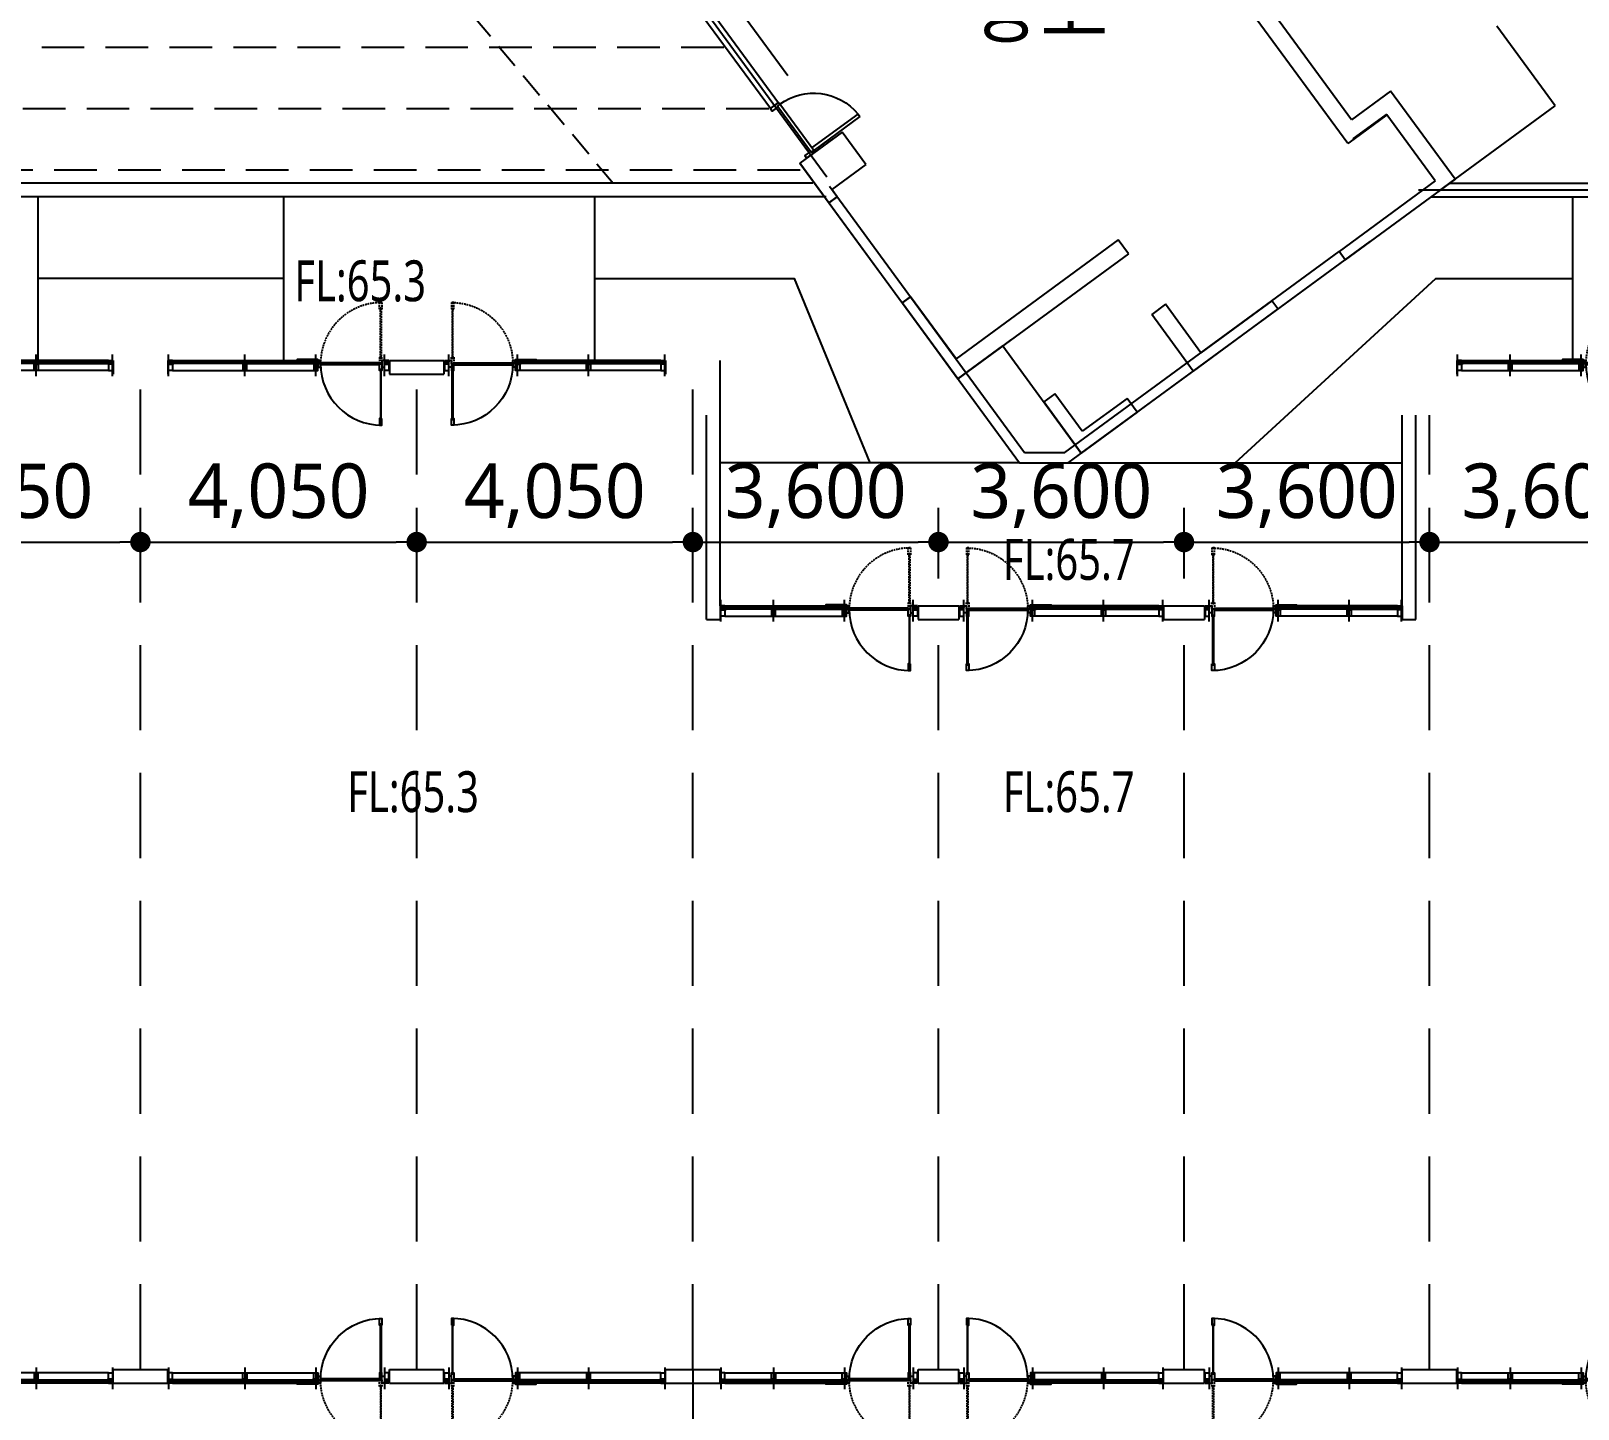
# Model space of a CAD drawing. Header units: millimetres. Extents: x 75184266 to 76346726, y -35077925 to -33679385.
# Drawn here: x 75321279 to 75343961, y -35000142 to -34979929 of the extents above; entities that cross this region are included whole.
import ezdxf
from ezdxf.enums import TextEntityAlignment as Align

# ---------------------------------------------------------------- set-up
doc = ezdxf.new("R2010")
doc.units = ezdxf.units.MM
doc.header["$LTSCALE"] = 50
doc.header["$MEASUREMENT"] = 0
doc.header["$PDMODE"] = 1
doc.header["$PDSIZE"] = -3
for name, pattern in [('XR-1F-PLAN$0$CEN', [62, 60, -1, 0, -1]), ('XR-1F-PLAN$0$HIDDEN', [0.375, 0.25, -0.125]), ('XR-지하3층$0$H', [1.3, 0.8, -0.5]), ('XR-지하3층$0$HIDDEN', [0.375, 0.25, -0.125])]:
    doc.linetypes.add(name, pattern=pattern)
doc.layers.get('0').update_dxf_attribs({"linetype": 'CONTINUOUS'})
doc.layers.get('Defpoints').update_dxf_attribs({"color": 51, "linetype": 'CONTINUOUS'})
for name, color, linetype in [('AA-MKXS', 3, 'CONTINUOUS'), ('XR-1F-PLAN$0$A-CEN02', 27, 'XR-1F-PLAN$0$CEN'), ('XR-1F-PLAN$0$A-DOR-FRAME', 7, 'CONTINUOUS'), ('XR-1F-PLAN$0$A-DOR-GL', 142, 'CONTINUOUS'), ('XR-1F-PLAN$0$A-DOR-HID', 9, 'XR-1F-PLAN$0$HIDDEN'), ('XR-1F-PLAN$0$A-DOR-TRACE', 8, 'CONTINUOUS'), ('XR-1F-PLAN$0$A-FRAME', 1, 'CONTINUOUS'), ('XR-1F-PLAN$0$A-HDCP7', 7, 'CONTINUOUS'), ('XR-1F-PLAN$0$A-WIN-ELE8', 8, 'CONTINUOUS'), ('XR-B1$0$00_블럭계획고', 7, 'CONTINUOUS'), ('XR-지하3층$0$1712-PL$0$DOOR', 4, 'CONTINUOUS')]:
    doc.layers.add(name, color=color, linetype=linetype)
doc.layers.add('건축', color=8, linetype='CONTINUOUS', plot=False)
doc.styles.add('HY각헤드라인M', font='malgun.ttf')
doc.styles.add('XR-B1$0$HY각헤드라인M', font='malgun.ttf')
doc.styles.add('XR-지하3층$0$SIM', font='simplex.shx')
doc.styles.add('XR-지하3층$0$맑은고딕', font='malgun.ttf')
doc.dimstyles.new('XR-지하3층$0$NDIM', dxfattribs={"dimtxt": 3, "dimasz": 1, "dimexe": 2, "dimexo": 5, "dimgap": 1, "dimtad": 1, "dimdec": 0, "dimrnd": 0.25, "dimdsep": 46, "dimlunit": 6, "dimtxsty": 'XR-지하3층$0$SIM', "dimblk": 'XR-지하3층$0$DIMDOT', "dimcen": 5, "dimclrd": 2, "dimclre": 2, "dimclrt": 6, "dimadec": 0, "dimazin": 0, "dimtfac": 1, "dimtdec": 0, "dimtix": 1, "dimtmove": 2, "dimatfit": 1, "dimldrblk": 'XR-지하3층$0$DIMDOT', "dimfxl": 1.5, "dimtolj": 1, "dimtzin": 0, "dimarcsym": 0})

# ---------------------------------------------------------------- blocks, each defined once
blk = doc.blocks.new('XR-지하3층$0$_Dot')
at = {"color": 0, "lineweight": -2}
blk.add_line((-0.5, 0), (-1, 0), dxfattribs=at)
at = {"color": 0, "const_width": 0.5}
blk.add_lwpolyline([(-0.25, 0, 1), (0.25, 0, 1)], format="xyb", close=True, dxfattribs=at)
blk = doc.blocks.new('*D141')
at = {"layer": 'Defpoints', "color": 0, "ltscale": 0.01, "transparency": 16777216}
for p in [(75322884, -34987426), (75318834, -34988158), (75322884, -34988158)]:
    blk.add_point(p, dxfattribs=at)
at = {"layer": '건축', "color": 0, "linetype": 'ByBlock', "lineweight": -2, "ltscale": 0.01}
blk.add_line((75318834, -34987958), (75318834, -34986926), dxfattribs=at)
at = {"layer": '건축', "color": 0, "lineweight": -2, "ltscale": 0.01}
for p, q in [((75322884, -34987958), (75322884, -34986926)), ((75319134, -34987426), (75322584, -34987426))]:
    blk.add_line(p, q, dxfattribs=at)
at = {"layer": '건축', "color": 0, "lineweight": -2, "ltscale": 0.01, "xscale": 300, "yscale": 300, "zscale": 300}
for p, rotation in [((75318834, -34987426), 179.9999077924462), ((75322884, -34987426), 359.9999077924462)]:
    blk.add_blockref('XR-지하3층$0$_Dot', p, dxfattribs=dict(at, rotation=rotation))
at = {"layer": '건축', "color": 6, "ltscale": 0.01, "insert": (75320859, -34986746), "char_height": 800, "attachment_point": 5, "rotation": 359.9999, "style": 'XR-지하3층$0$맑은고딕'}
blk.add_mtext('\\A1;4,050', dxfattribs=at)
blk = doc.blocks.new('XR-지하3층$0$DIMDOT')
blk.add_line((-2, 0), (2, 0))
at = {"color": 3}
for radius in [0.6, 0.28]:
    blk.add_circle((0, 0), radius, dxfattribs=at)
blk = doc.blocks.new('*D159')
at = {"layer": 'Defpoints', "color": 0, "ltscale": 0.01, "transparency": 16777216}
for p in [(75330984, -34987426), (75326934, -34988159), (75330984, -34988159)]:
    blk.add_point(p, dxfattribs=at)
at = {"layer": '건축', "color": 0, "linetype": 'ByBlock', "lineweight": -2, "ltscale": 0.01}
blk.add_line((75326934, -34987959), (75326934, -34986926), dxfattribs=at)
at = {"layer": '건축', "color": 0, "lineweight": -2, "ltscale": 0.01}
for p, q in [((75330984, -34987959), (75330984, -34986926)), ((75327234, -34987426), (75330684, -34987426))]:
    blk.add_line(p, q, dxfattribs=at)
at = {"layer": '건축', "color": 0, "lineweight": -2, "ltscale": 0.01, "xscale": 300, "yscale": 300, "zscale": 300}
for p, rotation in [((75326934, -34987426), 179.9999077924462), ((75330984, -34987426), 359.9999077924462)]:
    blk.add_blockref('XR-지하3층$0$_Dot', p, dxfattribs=dict(at, rotation=rotation))
at = {"layer": '건축', "color": 6, "ltscale": 0.01, "insert": (75328959, -34986746), "char_height": 800, "attachment_point": 5, "rotation": 359.9999, "style": 'XR-지하3층$0$맑은고딕'}
blk.add_mtext('\\A1;4,050', dxfattribs=at)
blk = doc.blocks.new('*D160')
at = {"layer": 'Defpoints', "color": 0, "ltscale": 0.01, "transparency": 16777216}
for p in [(75326934, -34987426), (75322884, -34988159), (75326934, -34988159)]:
    blk.add_point(p, dxfattribs=at)
at = {"layer": '건축', "color": 0, "linetype": 'ByBlock', "lineweight": -2, "ltscale": 0.01}
blk.add_line((75322884, -34987959), (75322884, -34986926), dxfattribs=at)
at = {"layer": '건축', "color": 0, "lineweight": -2, "ltscale": 0.01}
for p, q in [((75326934, -34987959), (75326934, -34986926)), ((75323184, -34987426), (75326634, -34987426))]:
    blk.add_line(p, q, dxfattribs=at)
at = {"layer": '건축', "color": 0, "lineweight": -2, "ltscale": 0.01, "xscale": 300, "yscale": 300, "zscale": 300}
for p, rotation in [((75322884, -34987426), 179.9999077924462), ((75326934, -34987426), 359.9999077924462)]:
    blk.add_blockref('XR-지하3층$0$_Dot', p, dxfattribs=dict(at, rotation=rotation))
at = {"layer": '건축', "color": 6, "ltscale": 0.01, "insert": (75324909, -34986746), "char_height": 800, "attachment_point": 5, "rotation": 359.9999, "style": 'XR-지하3층$0$맑은고딕'}
blk.add_mtext('\\A1;4,050', dxfattribs=at)
blk = doc.blocks.new('*D161')
at = {"layer": 'Defpoints', "color": 0, "ltscale": 0.01, "transparency": 16777216}
for p in [(75338184, -34987426), (75334584, -34988159), (75338184, -34988159)]:
    blk.add_point(p, dxfattribs=at)
at = {"layer": '건축', "color": 0, "linetype": 'ByBlock', "lineweight": -2, "ltscale": 0.01}
blk.add_line((75334584, -34987959), (75334584, -34986926), dxfattribs=at)
at = {"layer": '건축', "color": 0, "lineweight": -2, "ltscale": 0.01}
for p, q in [((75338184, -34987959), (75338184, -34986926)), ((75334884, -34987426), (75337884, -34987426))]:
    blk.add_line(p, q, dxfattribs=at)
at = {"layer": '건축', "color": 0, "lineweight": -2, "ltscale": 0.01, "xscale": 300, "yscale": 300, "zscale": 300}
for p, rotation in [((75334584, -34987426), 179.9999077924462), ((75338184, -34987426), 359.9999077924462)]:
    blk.add_blockref('XR-지하3층$0$_Dot', p, dxfattribs=dict(at, rotation=rotation))
at = {"layer": '건축', "color": 6, "ltscale": 0.01, "insert": (75336384, -34986746), "char_height": 800, "attachment_point": 5, "rotation": 359.9999, "style": 'XR-지하3층$0$맑은고딕'}
blk.add_mtext('\\A1;3,600', dxfattribs=at)
blk = doc.blocks.new('*D162')
at = {"layer": 'Defpoints', "color": 0, "ltscale": 0.01, "transparency": 16777216}
for p in [(75334584, -34987426), (75330984, -34988159), (75334584, -34988159)]:
    blk.add_point(p, dxfattribs=at)
at = {"layer": '건축', "color": 0, "linetype": 'ByBlock', "lineweight": -2, "ltscale": 0.01}
blk.add_line((75330984, -34987959), (75330984, -34986926), dxfattribs=at)
at = {"layer": '건축', "color": 0, "lineweight": -2, "ltscale": 0.01}
for p, q in [((75334584, -34987959), (75334584, -34986926)), ((75331284, -34987426), (75334284, -34987426))]:
    blk.add_line(p, q, dxfattribs=at)
at = {"layer": '건축', "color": 0, "lineweight": -2, "ltscale": 0.01, "xscale": 300, "yscale": 300, "zscale": 300}
for p, rotation in [((75330984, -34987426), 179.9999077924462), ((75334584, -34987426), 359.9999077924462)]:
    blk.add_blockref('XR-지하3층$0$_Dot', p, dxfattribs=dict(at, rotation=rotation))
at = {"layer": '건축', "color": 6, "ltscale": 0.01, "insert": (75332784, -34986746), "char_height": 800, "attachment_point": 5, "rotation": 359.9999, "style": 'XR-지하3층$0$맑은고딕'}
blk.add_mtext('\\A1;3,600', dxfattribs=at)
blk = doc.blocks.new('*D163')
at = {"layer": 'Defpoints', "color": 0, "ltscale": 0.01, "transparency": 16777216}
for p in [(75341784, -34987426), (75338184, -34988159), (75341784, -34988159)]:
    blk.add_point(p, dxfattribs=at)
at = {"layer": '건축', "color": 0, "linetype": 'ByBlock', "lineweight": -2, "ltscale": 0.01}
blk.add_line((75338184, -34987959), (75338184, -34986926), dxfattribs=at)
at = {"layer": '건축', "color": 0, "lineweight": -2, "ltscale": 0.01}
for p, q in [((75341784, -34987959), (75341784, -34986926)), ((75338484, -34987426), (75341484, -34987426))]:
    blk.add_line(p, q, dxfattribs=at)
at = {"layer": '건축', "color": 0, "lineweight": -2, "ltscale": 0.01, "xscale": 300, "yscale": 300, "zscale": 300}
for p, rotation in [((75338184, -34987426), 179.9999077924462), ((75341784, -34987426), 359.9999077924462)]:
    blk.add_blockref('XR-지하3층$0$_Dot', p, dxfattribs=dict(at, rotation=rotation))
at = {"layer": '건축', "color": 6, "ltscale": 0.01, "insert": (75339984, -34986746), "char_height": 800, "attachment_point": 5, "rotation": 359.9999, "style": 'XR-지하3층$0$맑은고딕'}
blk.add_mtext('\\A1;3,600', dxfattribs=at)
blk = doc.blocks.new('*D164')
at = {"layer": 'Defpoints', "color": 0, "ltscale": 0.01, "transparency": 16777216}
for p in [(75345384, -34987426), (75341784, -34988159), (75345384, -34988159)]:
    blk.add_point(p, dxfattribs=at)
at = {"layer": '건축', "color": 0, "linetype": 'ByBlock', "lineweight": -2, "ltscale": 0.01}
blk.add_line((75341784, -34987959), (75341784, -34986926), dxfattribs=at)
at = {"layer": '건축', "color": 0, "lineweight": -2, "ltscale": 0.01}
for p, q in [((75345384, -34987959), (75345384, -34986926)), ((75342084, -34987426), (75345084, -34987426))]:
    blk.add_line(p, q, dxfattribs=at)
at = {"layer": '건축', "color": 0, "lineweight": -2, "ltscale": 0.01, "xscale": 300, "yscale": 300, "zscale": 300}
for p, rotation in [((75341784, -34987426), 179.9999077924462), ((75345384, -34987426), 359.9999077924462)]:
    blk.add_blockref('XR-지하3층$0$_Dot', p, dxfattribs=dict(at, rotation=rotation))
at = {"layer": '건축', "color": 6, "ltscale": 0.01, "insert": (75343584, -34986746), "char_height": 800, "attachment_point": 5, "rotation": 359.9999, "style": 'XR-지하3층$0$맑은고딕'}
blk.add_mtext('\\A1;3,600', dxfattribs=at)
blk = doc.blocks.new('XR-지하3층$0$1712-PL$0$FSD1000')
at = {"layer": 'XR-지하3층$0$1712-PL$0$DOOR', "color": 9}
for p, q in [((25, -101, 0), (865, -101, 0)), ((40, -146, 0), (850, -146, 0))]:
    blk.add_line(p, q, dxfattribs=at)
at = {"layer": 'XR-지하3층$0$1712-PL$0$DOOR', "elevation": 0}
for points in [[(25, 739), (25, -101), (70, -101), (70, 739)], [(-5, -251), (-5, -101), (25, -101), (25, -146), (40, -146), (40, -251)], [(895, -251), (895, -101), (865, -101), (865, -146), (850, -146), (850, -251)]]:
    blk.add_lwpolyline(points, close=True, dxfattribs=at)
at = {"layer": 'XR-지하3층$0$1712-PL$0$DOOR', "color": 9}
blk.add_arc((25, -101, 0), 840, 360, 86.9291, dxfattribs=at)
blk = doc.blocks.new('XR-1F-PLAN$0$A$C10B20476')
at = {"layer": 'Defpoints'}
for p, q in [((134, 35), (110, 35)), ((110, 35), (110, 0)), ((134, 35), (134, 0))]:
    blk.add_line(p, q, dxfattribs=at)
at = {"layer": 'XR-1F-PLAN$0$A-CEN02', "linetype": 'Continuous'}
blk.add_line((318, 80), (0, 80), dxfattribs=at)
at = {"layer": 'XR-1F-PLAN$0$A-FRAME'}
for p, q in [((144, 80), (110, 80)), ((110, 56), (144, 56)), ((110, 43), (144, 43)), ((144, 20), (134, 20))]:
    blk.add_line(p, q, dxfattribs=at)
for points in [[(88, 20), (88, 80)], [(110, 35), (110, 80)], [(122, 48), (144, 48), (144, 20), (238, 20), (238, 80), (144, 80), (144, 51), (122, 51), (122, 48)]]:
    blk.add_lwpolyline(points, dxfattribs=at)
blk = doc.blocks.new('XR-1F-PLAN$0$A$C491451C1')
at = {"layer": 'Defpoints'}
for p, q in [((15, 208), (-20, 208)), ((15, 184), (-20, 184)), ((15, 184), (15, 208)), ((45, 208), (45, 184)), ((45, 208), (80, 208)), ((45, 184), (80, 184))]:
    blk.add_line(p, q, dxfattribs=at)
at = {"layer": 'XR-1F-PLAN$0$A-CEN02', "linetype": 'Continuous'}
blk.add_line((30, 0), (30, 318), dxfattribs=at)
at = {"layer": 'XR-1F-PLAN$0$A-FRAME'}
for p, q in [((0, 174), (0, 184)), ((24, 208), (24, 174)), ((37, 208), (37, 174)), ((60, 174), (60, 184))]:
    blk.add_line(p, q, dxfattribs=at)
for points in [[(0, 230), (60, 230)], [(29, 196), (29, 174), (0, 174), (0, 80), (60, 80), (60, 174), (32, 174), (32, 196), (29, 196)], [(15, 208), (45, 208)]]:
    blk.add_lwpolyline(points, dxfattribs=at)
blk = doc.blocks.new('XR-1F-PLAN$0$A$C7F517DA1')
at = {"layer": 'XR-1F-PLAN$0$A-DOR-FRAME', "ltscale": 0.5, "elevation": 0}
for points in [[(50, 1675), (60, 1675), (60, 1690), (75, 1690), (75, 1675), (85, 1675), (85, 1775), (50, 1775)], [(50, 925), (10, 925), (10, 825), (50, 825)], [(990, 925), (950, 925), (950, 825), (990, 825)]]:
    blk.add_lwpolyline(points, close=True, dxfattribs=at)
blk.add_lwpolyline([(50, 875), (50, 975), (60, 975), (60, 960), (75, 960), (75, 975), (85, 975), (85, 875), (50, 875)], dxfattribs=at)
at = {"layer": 'XR-1F-PLAN$0$A-DOR-GL', "elevation": 0}
blk.add_lwpolyline([(62, 962), (72, 962), (72, 1687), (62, 1687)], close=True, dxfattribs=at)
at = {"layer": 'XR-1F-PLAN$0$A-DOR-HID', "ltscale": 2, "elevation": 0}
blk.add_lwpolyline([(50, 875), (50, 775), (60, 775), (60, 790), (75, 790), (75, 775), (85, 775), (85, 875), (50, 875)], dxfattribs=at)
for points in [[(62, 788), (72, 788), (72, 63), (62, 63)], [(50, 75), (60, 75), (60, 60), (75, 60), (75, 75), (85, 75), (85, -25), (50, -25)]]:
    blk.add_lwpolyline(points, close=True, dxfattribs=at)
at = {"layer": 'XR-1F-PLAN$0$A-DOR-HID', "ltscale": 2}
blk.add_arc((50, 875, 0), 900, 270, 0, dxfattribs=at)
at = {"layer": 'XR-1F-PLAN$0$A-DOR-TRACE'}
blk.add_arc((50, 875, 0), 900, 0, 90, dxfattribs=at)
at = {"layer": 'XR-1F-PLAN$0$A-WIN-ELE8'}
for p, q in [((85, 890, 0), (950, 890, 0)), ((85, 860, 0), (950, 860, 0))]:
    blk.add_line(p, q, dxfattribs=at)
blk = doc.blocks.new('Showwindow-8.1')
at = {"layer": 'AA-MKXS', "ltscale": 0.5}
for p, q in [((-3650, -150, 0), (-3650, 50, 0)), ((-400, -150), (-400, 50)), ((-400, 50), (400, 50, 0)), ((400, -150, 0), (400, 50, 0)), ((3650, -150, 0), (3650, 50, 0)), ((-410, -150, 0), (-410, -128, 0)), ((-400, -150), (400, -150, 0))]:
    blk.add_line(p, q, dxfattribs=at)
at = {"layer": 'XR-1F-PLAN$0$A-DOR-GL'}
for points in [[(-3595, -104), (-3595, -128), (-2535, -128), (-2535, -104)], [(-1495, -104), (-1495, -128), (-2505, -128), (-2505, -104)], [(1495, -104), (1495, -128), (2505, -128), (2505, -104)], [(3595, -104), (3595, -128), (2535, -128), (2535, -104)]]:
    blk.add_lwpolyline(points, close=True, dxfattribs=at)
at = {"layer": 'XR-1F-PLAN$0$A-FRAME'}
for p, q in [((-3640, -150, 0), (-3640, -128, 0)), ((-3580, -150, 0), (-3580, -128, 0)), ((-2550, -150, 0), (-2550, -128, 0)), ((-2490, -150, 0), (-2490, -128, 0)), ((-470, -150, 0), (-470, -128, 0)), ((410, -150, 0), (410, -128, 0)), ((470, -150, 0), (470, -128, 0)), ((2490, -150, 0), (2490, -128, 0)), ((2550, -150, 0), (2550, -128, 0)), ((3580, -150, 0), (3580, -128, 0)), ((3640, -150, 0), (3640, -128, 0))]:
    blk.add_line(p, q, dxfattribs=at)
at = {"layer": 'XR-1F-PLAN$0$A-HDCP7'}
for points in [[(-1750, -150), (-1450, -150), (-1450, -165), (-1750, -165)], [(1750, -150), (1450, -150), (1450, -165), (1750, -165)]]:
    blk.add_lwpolyline(points, close=True, dxfattribs=at)
at = {"layer": 'XR-1F-PLAN$0$A-WIN-ELE8'}
for p, q in [((-3580, 0, 0), (-2550, 0)), ((-3580, -150, 0), (-1510, -150)), ((-2490, 0), (-1510, 0)), ((2490, 0), (1510, 0)), ((3580, -150, 0), (1510, -150)), ((3580, 0, 0), (2550, 0))]:
    blk.add_line(p, q, dxfattribs=at)
at = {"layer": 'XR-1F-PLAN$0$A-DOR-FRAME', "ltscale": 600, "extrusion": (0, 0, -1), "zscale": -1}
blk.add_blockref('XR-1F-PLAN$0$A$C7F517DA1', (460, -975, 0), dxfattribs=at)
at = {"layer": 'XR-1F-PLAN$0$A-DOR-FRAME', "ltscale": 600, "extrusion": (0, 0, -1), "xscale": -1, "zscale": -1}
blk.add_blockref('XR-1F-PLAN$0$A$C7F517DA1', (-460, -975, 0), dxfattribs=at)
at = {"layer": 'XR-1F-PLAN$0$A-FRAME', "rotation": 90}
blk.add_blockref('XR-1F-PLAN$0$A$C10B20476', (-3560, -238, 0), dxfattribs=at)
at = {"layer": 'XR-1F-PLAN$0$A-FRAME', "ltscale": 0.5, "extrusion": (0, 0, -1), "zscale": -1, "rotation": 180}
for p in [(2550, 80), (1510, 80)]:
    blk.add_blockref('XR-1F-PLAN$0$A$C491451C1', p, dxfattribs=at)
at = {"layer": 'XR-1F-PLAN$0$A-FRAME', "extrusion": (0, 0, -1), "xscale": -1, "zscale": -1, "rotation": 270}
blk.add_blockref('XR-1F-PLAN$0$A$C10B20476', (390, -238), dxfattribs=at)
at = {"layer": 'XR-1F-PLAN$0$A-FRAME', "extrusion": (0, 0, -1), "zscale": -1, "rotation": 90}
blk.add_blockref('XR-1F-PLAN$0$A$C10B20476', (-390, -238), dxfattribs=at)
at = {"layer": 'XR-1F-PLAN$0$A-FRAME', "ltscale": 0.5, "extrusion": (0, 0, -1), "xscale": -1, "zscale": -1, "rotation": 180}
for p in [(-1510, 80), (-2550, 80)]:
    blk.add_blockref('XR-1F-PLAN$0$A$C491451C1', p, dxfattribs=at)
at = {"layer": 'XR-1F-PLAN$0$A-FRAME', "xscale": -1, "rotation": 270}
blk.add_blockref('XR-1F-PLAN$0$A$C10B20476', (3560, -238, 0), dxfattribs=at)
blk = doc.blocks.new('SW-7.8')
at = {"layer": 'AA-MKXS', "ltscale": 0.5}
for p, q in [((-3350, -200, 0), (-3350, 0, 0)), ((-400, -200, 0), (-400, 0, 0)), ((-400, 0, 0), (400, 0, 0)), ((400, -200, 0), (400, 0, 0)), ((3650, -200, 0), (3650, 0, 0)), ((-410, -200, 0), (-410, -178, 0)), ((-400, -200, 0), (400, -200, 0))]:
    blk.add_line(p, q, dxfattribs=at)
at = {"layer": 'XR-1F-PLAN$0$A-DOR-GL', "elevation": 0}
for points in [[(-3295, -154), (-3295, -178), (-2535, -178), (-2535, -154)], [(-1495, -154), (-1495, -178), (-2505, -178), (-2505, -154)], [(1495, -154), (1495, -178), (2505, -178), (2505, -154)], [(3595, -154), (3595, -178), (2535, -178), (2535, -154)]]:
    blk.add_lwpolyline(points, close=True, dxfattribs=at)
at = {"layer": 'XR-1F-PLAN$0$A-FRAME'}
for p, q in [((-3340, -200, 0), (-3340, -178, 0)), ((-3280, -200, 0), (-3280, -178, 0)), ((-2550, -200, 0), (-2550, -178, 0)), ((-2490, -200, 0), (-2490, -178, 0)), ((-470, -200, 0), (-470, -178, 0)), ((410, -200, 0), (410, -178, 0)), ((470, -200, 0), (470, -178, 0)), ((2490, -200, 0), (2490, -178, 0)), ((2550, -200, 0), (2550, -178, 0)), ((3580, -200, 0), (3580, -178, 0)), ((3640, -200, 0), (3640, -178, 0))]:
    blk.add_line(p, q, dxfattribs=at)
at = {"layer": 'XR-1F-PLAN$0$A-HDCP7', "elevation": 0}
for points in [[(-1750, -200), (-1450, -200), (-1450, -215), (-1750, -215)], [(1750, -200), (1450, -200), (1450, -215), (1750, -215)]]:
    blk.add_lwpolyline(points, close=True, dxfattribs=at)
at = {"layer": 'XR-1F-PLAN$0$A-WIN-ELE8'}
for p, q in [((-3280, -50, 0), (-2550, -50, 0)), ((-3280, -200, 0), (-1510, -200, 0)), ((-2490, -50, 0), (-1510, -50, 0)), ((2490, -50, 0), (1510, -50, 0)), ((3580, -200, 0), (1510, -200, 0)), ((3580, -50, 0), (2550, -50, 0))]:
    blk.add_line(p, q, dxfattribs=at)
at = {"layer": 'XR-1F-PLAN$0$A-DOR-FRAME', "ltscale": 600, "extrusion": (0, 0, -1), "zscale": -1}
blk.add_blockref('XR-1F-PLAN$0$A$C7F517DA1', (460, -1025, 0), dxfattribs=at)
at = {"layer": 'XR-1F-PLAN$0$A-DOR-FRAME', "ltscale": 600, "extrusion": (0, 0, -1), "xscale": -1, "zscale": -1}
blk.add_blockref('XR-1F-PLAN$0$A$C7F517DA1', (-460, -1025, 0), dxfattribs=at)
at = {"layer": 'XR-1F-PLAN$0$A-FRAME', "rotation": 90}
blk.add_blockref('XR-1F-PLAN$0$A$C10B20476', (-3260, -288, 0), dxfattribs=at)
at = {"layer": 'XR-1F-PLAN$0$A-FRAME', "ltscale": 0.5, "extrusion": (0, 0, -1), "zscale": -1, "rotation": 180}
for p in [(2550, 30, 0), (1510, 30, 0)]:
    blk.add_blockref('XR-1F-PLAN$0$A$C491451C1', p, dxfattribs=at)
at = {"layer": 'XR-1F-PLAN$0$A-FRAME', "extrusion": (0, 0, -1), "xscale": -1, "zscale": -1, "rotation": 270}
blk.add_blockref('XR-1F-PLAN$0$A$C10B20476', (390, -288, 0), dxfattribs=at)
at = {"layer": 'XR-1F-PLAN$0$A-FRAME', "extrusion": (0, 0, -1), "zscale": -1, "rotation": 90}
blk.add_blockref('XR-1F-PLAN$0$A$C10B20476', (-390, -288, 0), dxfattribs=at)
at = {"layer": 'XR-1F-PLAN$0$A-FRAME', "ltscale": 0.5, "extrusion": (0, 0, -1), "xscale": -1, "zscale": -1, "rotation": 180}
for p in [(-1510, 30, 0), (-2550, 30, 0)]:
    blk.add_blockref('XR-1F-PLAN$0$A$C491451C1', p, dxfattribs=at)
at = {"layer": 'XR-1F-PLAN$0$A-FRAME', "xscale": -1, "rotation": 270}
blk.add_blockref('XR-1F-PLAN$0$A$C10B20476', (3560, -288, 0), dxfattribs=at)
blk = doc.blocks.new('SW-10.8')
at = {"layer": 'AA-MKXS', "ltscale": 0.5}
for p, q in [((-3200, -200), (-3200, 0)), ((-300, -200), (-300, 0)), ((-300, 0), (300, 0)), ((300, -200), (300, 0)), ((3300, -200), (3300, 0)), ((3300, 0), (3900, 0)), ((3900, -200), (3900, 0)), ((6800, -200), (6800, 0)), ((-310, -200, 0), (-310, -178, 0)), ((-300, -200), (300, -200)), ((3300, -200), (3900, -200))]:
    blk.add_line(p, q, dxfattribs=at)
at = {"layer": 'XR-1F-PLAN$0$A-DOR-GL', "elevation": 0}
for points in [[(-3145, -154), (-3145, -178), (-2435, -178), (-2435, -154)], [(-1395, -154), (-1395, -178), (-2405, -178), (-2405, -154)], [(1395, -154), (1395, -178), (2405, -178), (2405, -154)], [(3245, -154), (3245, -178), (2435, -178), (2435, -154)], [(4995, -154), (4995, -178), (6005, -178), (6005, -154)], [(6745, -154), (6745, -178), (6035, -178), (6035, -154)]]:
    blk.add_lwpolyline(points, close=True, dxfattribs=at)
at = {"layer": 'XR-1F-PLAN$0$A-FRAME'}
for p, q in [((-3190, -200, 0), (-3190, -178, 0)), ((-3130, -200, 0), (-3130, -178, 0)), ((-2450, -200, 0), (-2450, -178, 0)), ((-2390, -200, 0), (-2390, -178, 0)), ((-370, -200, 0), (-370, -178, 0)), ((310, -200), (310, -178)), ((370, -200), (370, -178)), ((2390, -200), (2390, -178)), ((2450, -200), (2450, -178)), ((3230, -200), (3230, -178)), ((3290, -200), (3290, -178)), ((3910, -200), (3910, -178)), ((3970, -200), (3970, -178)), ((5990, -200), (5990, -178)), ((6050, -200), (6050, -178)), ((6730, -200), (6730, -178)), ((6790, -200), (6790, -178))]:
    blk.add_line(p, q, dxfattribs=at)
at = {"layer": 'XR-1F-PLAN$0$A-HDCP7', "elevation": 0}
for points in [[(-1650, -200), (-1350, -200), (-1350, -215), (-1650, -215)], [(1650, -200), (1350, -200), (1350, -215), (1650, -215)], [(5250, -200), (4950, -200), (4950, -215), (5250, -215)]]:
    blk.add_lwpolyline(points, close=True, dxfattribs=at)
at = {"layer": 'XR-1F-PLAN$0$A-WIN-ELE8'}
for p, q in [((-3130, -50), (-2450, -50)), ((-3130, -200), (-1410, -200)), ((-2390, -50), (-1410, -50)), ((2390, -50, 0), (1410, -50, 0)), ((3230, -200, 0), (1410, -200, 0)), ((3230, -50, 0), (2450, -50, 0)), ((5990, -50, 0), (5010, -50, 0)), ((6730, -200, 0), (5010, -200, 0)), ((6730, -50, 0), (6050, -50, 0))]:
    blk.add_line(p, q, dxfattribs=at)
at = {"layer": 'XR-1F-PLAN$0$A-DOR-FRAME', "ltscale": 600, "extrusion": (0, 0, -1), "zscale": -1}
blk.add_blockref('XR-1F-PLAN$0$A$C7F517DA1', (360, -1025, 0), dxfattribs=at)
at = {"layer": 'XR-1F-PLAN$0$A-DOR-FRAME', "ltscale": 600, "extrusion": (0, 0, -1), "xscale": -1, "zscale": -1}
for p in [(-360, -1025, 0), (-3960, -1025, 0)]:
    blk.add_blockref('XR-1F-PLAN$0$A$C7F517DA1', p, dxfattribs=at)
at = {"layer": 'XR-1F-PLAN$0$A-FRAME', "rotation": 90}
blk.add_blockref('XR-1F-PLAN$0$A$C10B20476', (-3110, -288), dxfattribs=at)
at = {"layer": 'XR-1F-PLAN$0$A-FRAME', "ltscale": 0.5, "extrusion": (0, 0, -1), "zscale": -1, "rotation": 180}
for p in [(2450, 30), (1410, 30)]:
    blk.add_blockref('XR-1F-PLAN$0$A$C491451C1', p, dxfattribs=at)
at = {"layer": 'XR-1F-PLAN$0$A-FRAME', "extrusion": (0, 0, -1), "xscale": -1, "zscale": -1, "rotation": 270}
blk.add_blockref('XR-1F-PLAN$0$A$C10B20476', (290, -288), dxfattribs=at)
at = {"layer": 'XR-1F-PLAN$0$A-FRAME', "extrusion": (0, 0, -1), "zscale": -1, "rotation": 90}
for p in [(-290, -288, 0), (-3890, -288, 0)]:
    blk.add_blockref('XR-1F-PLAN$0$A$C10B20476', p, dxfattribs=at)
at = {"layer": 'XR-1F-PLAN$0$A-FRAME', "ltscale": 0.5, "extrusion": (0, 0, -1), "xscale": -1, "zscale": -1, "rotation": 180}
for p in [(-1410, 30, 0), (-2450, 30, 0), (-5010, 30, 0), (-6050, 30, 0)]:
    blk.add_blockref('XR-1F-PLAN$0$A$C491451C1', p, dxfattribs=at)
at = {"layer": 'XR-1F-PLAN$0$A-FRAME', "xscale": -1, "rotation": 270}
for p in [(3210, -288, 0), (6710, -288, 0)]:
    blk.add_blockref('XR-1F-PLAN$0$A$C10B20476', p, dxfattribs=at)
blk = doc.blocks.new('SW-7.2')
at = {"layer": 'AA-MKXS', "ltscale": 0.5}
for p, q in [((-3200, -200), (-3200, 0)), ((-300, -200), (-300, 0)), ((-300, 0), (300, 0)), ((300, -200), (300, 0)), ((3200, -200), (3200, 0)), ((-310, -200, 0), (-310, -178, 0)), ((-300, -200), (300, -200))]:
    blk.add_line(p, q, dxfattribs=at)
at = {"layer": 'XR-1F-PLAN$0$A-DOR-GL', "elevation": 0}
for points in [[(-3145, -154), (-3145, -178), (-2435, -178), (-2435, -154)], [(-1395, -154), (-1395, -178), (-2405, -178), (-2405, -154)], [(1395, -154), (1395, -178), (2405, -178), (2405, -154)], [(3145, -154), (3145, -178), (2435, -178), (2435, -154)]]:
    blk.add_lwpolyline(points, close=True, dxfattribs=at)
at = {"layer": 'XR-1F-PLAN$0$A-FRAME'}
for p, q in [((-3190, -200, 0), (-3190, -178, 0)), ((-3130, -200, 0), (-3130, -178, 0)), ((-2450, -200, 0), (-2450, -178, 0)), ((-2390, -200, 0), (-2390, -178, 0)), ((-370, -200, 0), (-370, -178, 0)), ((310, -200), (310, -178)), ((370, -200), (370, -178)), ((2390, -200), (2390, -178)), ((2450, -200), (2450, -178)), ((3130, -200), (3130, -178)), ((3190, -200), (3190, -178))]:
    blk.add_line(p, q, dxfattribs=at)
at = {"layer": 'XR-1F-PLAN$0$A-HDCP7', "elevation": 0}
for points in [[(-1650, -200), (-1350, -200), (-1350, -215), (-1650, -215)], [(1650, -200), (1350, -200), (1350, -215), (1650, -215)]]:
    blk.add_lwpolyline(points, close=True, dxfattribs=at)
at = {"layer": 'XR-1F-PLAN$0$A-WIN-ELE8'}
for p, q in [((-3130, -50), (-2450, -50)), ((-3130, -200), (-1410, -200)), ((-2390, -50), (-1410, -50)), ((2390, -50, 0), (1410, -50, 0)), ((3130, -200, 0), (1410, -200, 0)), ((3130, -50, 0), (2450, -50, 0))]:
    blk.add_line(p, q, dxfattribs=at)
at = {"layer": 'XR-1F-PLAN$0$A-DOR-FRAME', "ltscale": 600, "extrusion": (0, 0, -1), "zscale": -1}
blk.add_blockref('XR-1F-PLAN$0$A$C7F517DA1', (360, -1025, 0), dxfattribs=at)
at = {"layer": 'XR-1F-PLAN$0$A-DOR-FRAME', "ltscale": 600, "extrusion": (0, 0, -1), "xscale": -1, "zscale": -1}
blk.add_blockref('XR-1F-PLAN$0$A$C7F517DA1', (-360, -1025, 0), dxfattribs=at)
at = {"layer": 'XR-1F-PLAN$0$A-FRAME', "rotation": 90}
blk.add_blockref('XR-1F-PLAN$0$A$C10B20476', (-3110, -288), dxfattribs=at)
at = {"layer": 'XR-1F-PLAN$0$A-FRAME', "ltscale": 0.5, "extrusion": (0, 0, -1), "zscale": -1, "rotation": 180}
for p in [(2450, 30), (1410, 30)]:
    blk.add_blockref('XR-1F-PLAN$0$A$C491451C1', p, dxfattribs=at)
at = {"layer": 'XR-1F-PLAN$0$A-FRAME', "extrusion": (0, 0, -1), "xscale": -1, "zscale": -1, "rotation": 270}
blk.add_blockref('XR-1F-PLAN$0$A$C10B20476', (290, -288), dxfattribs=at)
at = {"layer": 'XR-1F-PLAN$0$A-FRAME', "extrusion": (0, 0, -1), "zscale": -1, "rotation": 90}
blk.add_blockref('XR-1F-PLAN$0$A$C10B20476', (-290, -288, 0), dxfattribs=at)
at = {"layer": 'XR-1F-PLAN$0$A-FRAME', "ltscale": 0.5, "extrusion": (0, 0, -1), "xscale": -1, "zscale": -1, "rotation": 180}
for p in [(-1410, 30, 0), (-2450, 30, 0)]:
    blk.add_blockref('XR-1F-PLAN$0$A$C491451C1', p, dxfattribs=at)
at = {"layer": 'XR-1F-PLAN$0$A-FRAME', "xscale": -1, "rotation": 270}
blk.add_blockref('XR-1F-PLAN$0$A$C10B20476', (3110, -288, 0), dxfattribs=at)
blk = doc.blocks.new('11111111')
at = {"layer": 'XR-B1$0$00_블럭계획고', "color": 3, "style": 'XR-B1$0$HY각헤드라인M', "width": 0.75}
for s, p in [('FL:65.3', (76830127, -34355495)), ('FL:65.7', (76840516, -34359581)), ('FL:65.3', (76830902, -34362988)), ('FL:65.7', (76840514, -34362988))]:
    blk.add_text(s, height=600, rotation=0, dxfattribs=at).set_placement(p)

msp = doc.modelspace()

# ---------------------------------------------------------------- linework, layer by layer
at = {"layer": '건축', "linetype": 'XR-지하3층$0$HIDDEN', "ltscale": 30}
msp.add_line((75314786.8, -34964181.7), (75329815.2, -34982161.6), dxfattribs=at)
at = {"layer": '건축', "ltscale": 0.5}
for p, q in [((75332119.2, -34981068.7), (75323562.4, -34969397.3)), ((75332948.3, -34982072.8), (75323622.9, -34969353)), ((75332119.1, -34981068.8), (75332236.6, -34980982.6)), ((75332863.9, -34982295.9), (75335771.6, -34986261.9)), ((75332984.9, -34982207.2), (75335847.6, -34986111.9)), ((75341620.4, -34982261.9), (75359984.2, -34982261.9)), ((75341805.4, -34982361.9), (75345484.2, -34982361.9)), ((75342078.1, -34982161.9), (75345484.2, -34982161.9)), ((75336436.7, -34986111.9, 0), (75340456.9, -34983164.5, 0)), ((75336485.8, -34986261.9, 0), (75340545.6, -34983285.4, 0)), ((75331384.2, -34988361.9), (75331384.2, -34984761.9)), ((75331184.2, -34988561.9), (75331184.2, -34985563.9)), ((75341384.2, -34988361.9), (75341384.2, -34985563.9)), ((75341584.2, -34988561.9), (75341584.2, -34985563.9)), ((75335847.6, -34986111.9, 0), (75336436.7, -34986111.9, 0)), ((75335771.6, -34986261.9, 0), (75336485.8, -34986261.9, 0)), ((75331184.2, -34988561.9, 0), (75331384.2, -34988561.9, 0)), ((75341384.2, -34988561.9, 0), (75341584.2, -34988561.9, 0)), ((75322484.2, -34999561.8), (75323284.2, -34999561.8)), ((75330584.2, -34999561.9), (75331384.2, -34999561.9)), ((75330984.2, -34999561.9), (75330984.2, -35000488.5)), ((75341384.2, -34999561.9), (75342184.2, -34999561.9)), ((75322484.2, -34999761.8), (75323284.2, -34999761.8)), ((75330584.2, -34999761.9), (75331384.2, -34999761.9)), ((75341384.2, -34999761.9), (75342184.2, -34999761.9))]:
    msp.add_line(p, q, dxfattribs=at)
at = {"layer": '건축', "ltscale": 100}
for p, q in [((75323679.8, -34969311.2), (75332236.6, -34980982.6)), ((75332740.9, -34982161.9), (75319172.7, -34982161.9, 0)), ((75332939.5, -34982361.9), (75319172.7, -34982361.9, 0))]:
    msp.add_line(p, q, dxfattribs=at)
at = {"layer": '건축'}
for p, q in [((75340586.1, -34981581.8), (75338197.4, -34978323.6)), ((75340639.9, -34981232.4), (75338517.3, -34978337.1)), ((75341212.5, -34980812.6), (75340639.9, -34981232.4)), ((75342158.6, -34982102.9), (75341212.5, -34980812.6)), ((75341868.2, -34982129.8), (75341158.7, -34981162)), ((75333171.5, -34981413.1), (75332550.5, -34981868.4)), ((75333520.4, -34981889), (75333171.5, -34981413.1)), ((75340674.8, -34981516.8), (75340586.1, -34981581.8)), ((75332976.2, -34982449.1), (75332550.5, -34981868.4)), ((75333520.4, -34981889), (75333020.4, -34982255.5)), ((75341868.2, -34982129.8), (75340456.9, -34983164.5, 0)), ((75342158.6, -34982102.9), (75340545.6, -34983285.4, 0)), ((75321384.2, -34984761.8), (75321384.2, -34982361.9, 0)), ((75324984.2, -34984761.8), (75324984.2, -34982361.9, 0)), ((75329544.9, -34984761.9, 0), (75329544.9, -34982361.9, 0)), ((75333097.2, -34982360.4), (75332976.2, -34982449.1)), ((75332976.2, -34982449.1), (75333097.2, -34982360.4)), ((75333097.2, -34982360.4), (75333020.4, -34982255.5)), ((75343884.2, -34984761.9), (75343884.2, -34982361.9)), ((75337220.6, -34982995.3), (75334841.4, -34984739.5)), ((75337368.4, -34983196.9), (75337220.6, -34982995.3)), ((75337368.4, -34983196.9), (75334868.3, -34985029.8)), ((75340545.6, -34983285.4, 0), (75340456.9, -34983164.5, 0)), ((75334173.3, -34983828.2), (75334052.3, -34983916.9)), ((75334052.3, -34983916.9), (75334173.3, -34983828.2)), ((75334868.3, -34985029.8), (75334052.3, -34983916.9)), ((75334841.4, -34984739.5), (75334173.3, -34983828.2)), ((75337912.3, -34983938.9), (75337710.7, -34984086.7)), ((75338432.7, -34984648.6), (75337912.3, -34983938.9)), ((75339473, -34983885.8, 0), (75338432.7, -34984648.6)), ((75339561.7, -34984006.8, 0), (75339473, -34983885.8, 0)), ((75338319.7, -34984917.3), (75337710.7, -34984086.7)), ((75339561.7, -34984006.8, 0), (75338319.7, -34984917.3)), ((75335646.5, -34984459.2), (75335525.6, -34984547.9)), ((75336290, -34985252.3), (75336128.7, -34985370.5)), ((75336692, -34985800.7), (75336290, -34985252.3)), ((75337349.3, -34985318.8), (75336692, -34985800.7)), ((75337497.1, -34985520.4), (75337349.3, -34985318.8)), ((75336678.5, -34986120.6), (75336128.7, -34985370.5)), ((75337497.1, -34985520.4), (75336678.5, -34986120.6)), ((75335771.6, -34986261.9), (75331384.2, -34986261.9)), ((75336485.8, -34986261.9, 0), (75341384.2, -34986261.9))]:
    msp.add_line(p, q, dxfattribs=at)
at = {"layer": '건축', "linetype": 'XR-지하3층$0$HIDDEN', "ltscale": 50}
for p, q in [((75331436.4, -34980171.3), (75319173.4, -34980171.3, 0)), ((75332096.3, -34981071.3), (75319173.4, -34981071.3, 0)), ((75332556.8, -34981971.3), (75319173.3, -34981971.3, 0))]:
    msp.add_line(p, q, dxfattribs=at)
at = {"layer": '건축', "linetype": 'XR-지하3층$0$HIDDEN', "ltscale": 100}
for p, q in [((75322884.2, -34999561.8), (75322884.2, -34984961.8)), ((75326934.2, -34999561.9), (75326934.2, -34984961.9)), ((75330984.2, -34999561.9), (75330984.2, -34984961.9)), ((75341784.2, -34999561.9), (75341784.2, -34985563.9)), ((75334584.2, -34999561.9), (75334584.2, -34988561.9)), ((75338184.2, -34999561.9), (75338184.2, -34988561.9))]:
    msp.add_line(p, q, dxfattribs=at)
at = {"layer": '건축', "linetype": 'XR-지하3층$0$H', "ltscale": 50}
msp.add_lwpolyline([(75329272.4, -34976348.4), (75333050.6, -34981501.8), (75332550.5, -34981868.4), (75334868.3, -34985029.8), (75335525.6, -34984547.9), (75336678.5, -34986120.6), (75342158.6, -34982102.9), (75343626.3, -34981026.8), (75342769, -34979857.4)], dxfattribs=at)
at = {"layer": '건축'}
msp.add_lwpolyline([(75340674.8, -34981516.8), (75340668.9, -34981508.7), (75341152.8, -34981153.9), (75341158.7, -34981162)], close=True, dxfattribs=at)
for points in [[(75340674.8, -34981516.8), (75340668.9, -34981508.7), (75341152.8, -34981153.9), (75341158.7, -34981162)], [(75340586.1, -34981581.8), (75340580.2, -34981573.7)], [(75338935, -34986261.9), (75341876.8, -34983561.9), (75343884.2, -34983561.9)]]:
    msp.add_lwpolyline(points, dxfattribs=at)
at = {"layer": '건축', "elevation": 0}
for points in [[(75324984.2, -34983561.9), (75321384.2, -34983561.9)], [(75329544.9, -34983561.9), (75332467.5, -34983561.9), (75333577.9, -34986261.9)]]:
    msp.add_lwpolyline(points, dxfattribs=at)

# ---------------------------------------------------------------- block references
at = {"layer": '건축'}
for name, p in [('11111111', (-1504986.9, -628399)), ('SW-7.8', (75318834.2, -34999561.8, 0)), ('Showwindow-8.1', (75326934.2, -34999611.8, 0)), ('Showwindow-8.1', (75326934.2, -34999611.8, 0)), ('SW-10.8', (75334584.2, -34999561.9)), ('SW-7.2', (75345384.2, -34999561.9))]:
    msp.add_blockref(name, p, dxfattribs=at)
at = {"layer": '건축', "xscale": -1}
for name, p, rotation in [('XR-지하3층$0$1712-PL$0$FSD1000', (75332851, -34981641.9, 0), 306.2570787574039), ('SW-7.8', (75318834.2, -34984961.8, 0), 180), ('Showwindow-8.1', (75326934.2, -34984911.8, 0), 180), ('SW-7.2', (75345384.2, -34984961.9), 180), ('SW-10.8', (75334584.2, -34988561.9, 0), 179.99971573983)]:
    msp.add_blockref(name, p, dxfattribs=dict(at, rotation=rotation))

# ---------------------------------------------------------------- texts
at = {"layer": '건축', "style": 'XR-지하3층$0$맑은고딕'}
msp.add_text('창고', height=800, dxfattribs=at).set_placement((75336074.4, -34979615.6), align=Align.MIDDLE_CENTER)
at = {"layer": '건축', "style": 'HY각헤드라인M', "width": 0.75}
for s, p in [('FL:65.3', (75325140, -34983893.9)), ('FL:65.7', (75335529.4, -34987980.1)), ('FL:65.3', (75325915.4, -34991386.9)), ('FL:65.7', (75335527.1, -34991386.9))]:
    msp.add_text(s, height=600, rotation=0, dxfattribs=at).set_placement(p)

# ---------------------------------------------------------------- dimensions: what is measured, and where the dimension line sits
at = {"layer": '건축', "ltscale": 0.01}
for base, p1, p2, picture, middle in [((75322884.2, -34987426), (75318834.2, -34988158.5), (75322884.2, -34988158.5), '*D141', (75320859.2, -34986745.6)), ((75326934.2, -34987426.1), (75322884.2, -34988158.5), (75326934.2, -34988158.5), '*D160', (75324909.2, -34986745.6)), ((75330984.2, -34987426.1), (75326934.2, -34988158.5), (75330984.2, -34988158.5), '*D159', (75328959.2, -34986745.6)), ((75334584.2, -34987426.1), (75330984.2, -34988158.5), (75334584.2, -34988158.5), '*D162', (75332784.2, -34986745.7)), ((75338184.2, -34987426.1), (75334584.2, -34988158.5), (75338184.2, -34988158.5), '*D161', (75336384.2, -34986745.6)), ((75341784.2, -34987426.1), (75338184.2, -34988158.5), (75341784.2, -34988158.5), '*D163', (75339984.2, -34986745.6)), ((75345384.2, -34987426.1), (75341784.2, -34988158.5), (75345384.2, -34988158.6), '*D164', (75343584.2, -34986745.7))]:
    dim = msp.add_linear_dim(base=base, p1=p1, p2=p2, angle=359.99991, dimstyle='XR-지하3층$0$NDIM', override={"dimtxt": 800, "dimasz": 300, "dimexe": 500, "dimexo": 200, "dimgap": 200, "dimtxsty": 'XR-지하3층$0$맑은고딕', "dimblk1": 'XR-지하3층$0$_Dot', "dimblk2": 'XR-지하3층$0$_Dot', "dimsah": 1, "dimdle": 200, "dimclrd": 0, "dimclre": 0}, dxfattribs=at)
    dim.commit()
    dim.dimension.update_dxf_attribs({"geometry": picture, "text_midpoint": middle})

doc.saveas('drawing.dxf')
